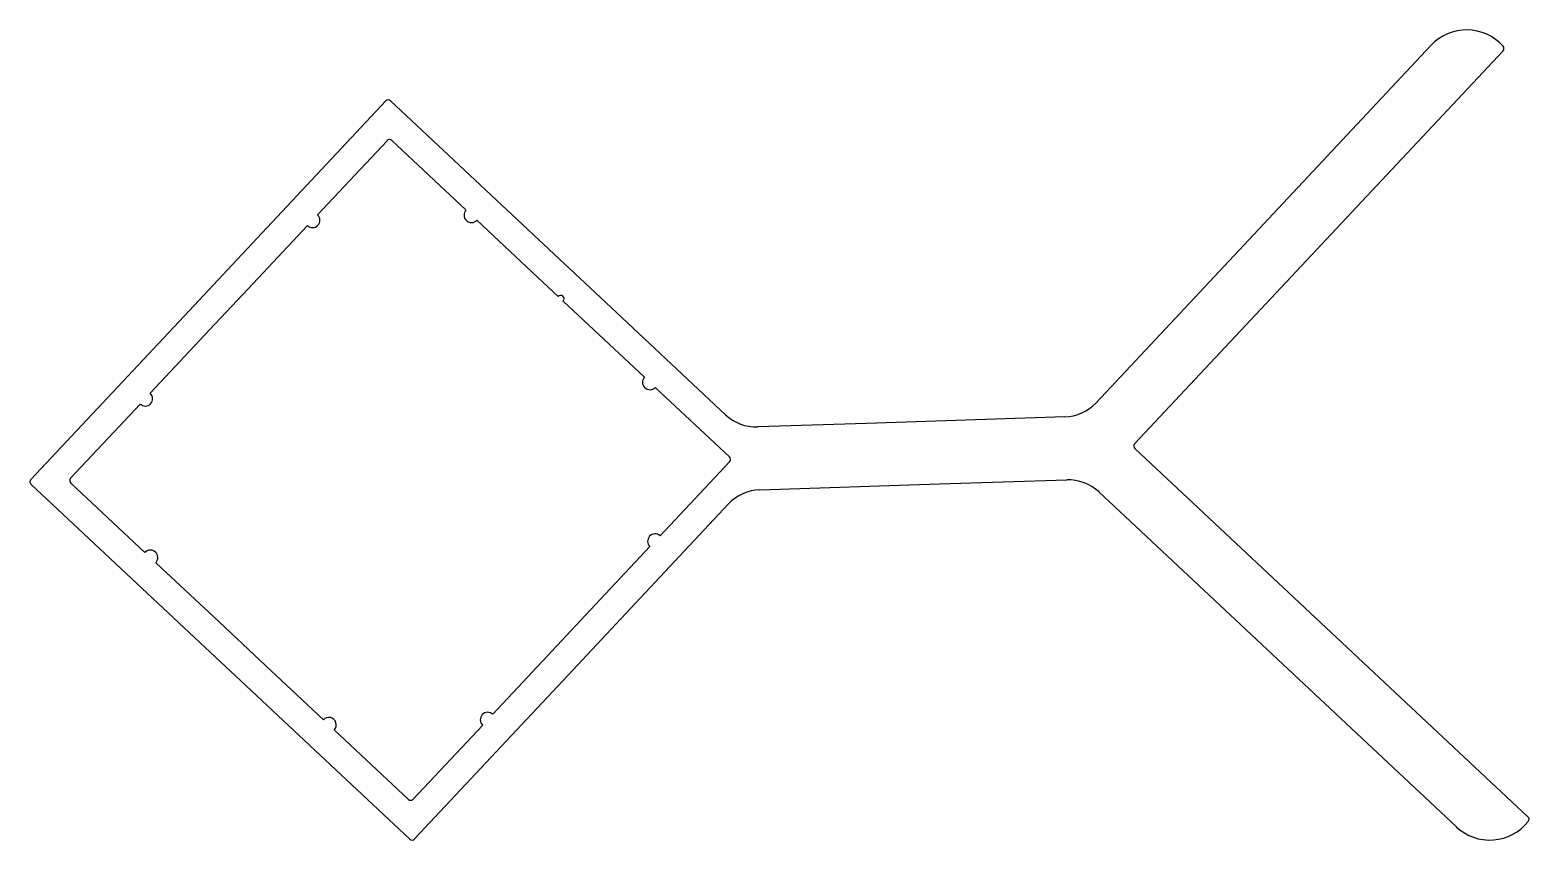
# Model space of a CAD drawing. Extents: x -85 to 85, y 54 to 146.
import ezdxf

# ---------------------------------------------------------------- set-up
doc = ezdxf.new("R2010")
doc.units = 0
doc.layers.get('0').update_dxf_attribs({"linetype": 'CONTINUOUS'})

msp = doc.modelspace()

# ---------------------------------------------------------------- linework, layer by layer
for p, q in [((73.59, 144.11), (35.77, 103.74)), ((40.12, 99.11), (81.74, 143.51)), ((-44.48, 137.84), (-62.35, 118.77)), ((-24.87, 119.98), (-43.94, 137.85)), ((-52.18, 124.97), (-44.33, 133.35)), ((-43.79, 133.37), (-35.42, 125.52)), ((-60.03, 116.6), (-53.33, 123.75)), ((-34.19, 124.37), (-27.32, 117.93)), ((-62.35, 118.77), (-66.69, 114.13)), ((-20.23, 115.64), (-24.87, 119.98)), ((-27.32, 117.93), (-25, 115.76)), ((-64.38, 111.96), (-60.03, 116.6)), ((-24.44, 115.23), (-22.13, 113.06)), ((-6.09, 102.38), (-20.23, 115.64)), ((-66.69, 114.13), (-84.56, 95.06)), ((-71.08, 104.81), (-64.38, 111.96)), ((-22.13, 113.06), (-15.25, 106.62)), ((-14.03, 105.47), (-5.65, 97.62)), ((-80.08, 95.21), (-72.23, 103.59)), ((32.22, 102.14), (9.81, 101.41)), ((9.81, 101.41), (-2.45, 101.01)), ((84.55, 56.95), (40.14, 98.57)), ((-5.63, 97.08), (-13.48, 88.71)), ((18.06, 94.56), (32.45, 95.03)), ((-84.55, 94.52), (-65.48, 76.65)), ((-71.68, 86.82), (-80.06, 94.67)), ((-2.22, 93.91), (18.06, 94.56)), ((36.09, 93.66), (76.46, 55.83)), ((-19.02, 78.16), (-5.76, 92.3)), ((-14.63, 87.48), (-21.34, 80.33)), ((-63.31, 78.97), (-70.46, 85.67)), ((-21.34, 80.33), (-25.68, 75.7)), ((-58.67, 74.63), (-63.31, 78.97)), ((-23.36, 73.52), (-19.02, 78.16)), ((-65.48, 76.65), (-60.84, 72.31)), ((-51.52, 67.92), (-58.67, 74.63)), ((-25.68, 75.7), (-32.38, 68.54)), ((-41.23, 54.45), (-23.36, 73.52)), ((-60.84, 72.31), (-41.77, 54.44)), ((-41.92, 58.92), (-50.3, 66.78)), ((-33.53, 67.32), (-41.38, 58.94))]:
    msp.add_line(p, q)
for centre, radius, start, end in [((77.63, 140.32), 5.54, 42.0433, 136.8573), ((81.46, 143.77), 0.38, 316.8573, 42.0433), ((-44.2, 137.58), 0.381, 46.8573, 136.8573), ((-44.05, 133.09), 0.381, 46.8573, 136.8573), ((-34.8, 124.94), 0.838, 136.8573, 316.8573), ((-52.76, 124.36), 0.838, 226.8573, 316.8573), ((-52.76, 124.36), 0.838, 316.8573, 46.8573), ((-24.72, 115.49), 0.381, 46.8573, 136.8573), ((-24.72, 115.49), 0.381, 316.8573, 46.8573), ((-14.64, 106.05), 0.838, 136.8573, 316.8573), ((-71.65, 104.2), 0.838, 226.8573, 316.8573), ((-71.65, 104.2), 0.838, 316.8573, 46.8573), ((32.06, 107.22), 5.08, 271.8573, 316.8573), ((-2.62, 106.09), 5.08, 226.8573, 271.8573), ((40.4, 98.85), 0.381, 136.8573, 226.8573), ((-5.91, 97.34), 0.381, 1.8573, 46.8573), ((-5.91, 97.34), 0.381, 316.8573, 1.8573), ((-84.29, 94.8), 0.381, 136.8573, 226.8573), ((-79.8, 94.95), 0.381, 136.8573, 226.8573), ((32.62, 89.95), 5.08, 46.8573, 91.8573), ((-2.06, 88.83), 5.08, 91.8573, 136.8573), ((-14.06, 88.09), 0.838, 136.8573, 226.8573), ((-14.06, 88.09), 0.838, 46.8573, 136.8573), ((-71.07, 86.25), 0.838, 46.8573, 136.8573), ((-71.07, 86.25), 0.838, 316.8573, 46.8573), ((-50.91, 67.35), 0.838, 316.8573, 136.8573), ((-32.96, 67.93), 0.838, 136.8573, 226.8573), ((-32.96, 67.93), 0.838, 46.8573, 136.8573), ((-41.66, 59.2), 0.381, 226.8573, 316.8573), ((80.24, 59.87), 5.54, 226.8573, 321.6713), ((84.29, 56.67), 0.38, 321.6713, 46.8573), ((-41.51, 54.71), 0.381, 226.8573, 316.8573)]:
    msp.add_arc(centre, radius, start, end)

doc.saveas('drawing.dxf')
